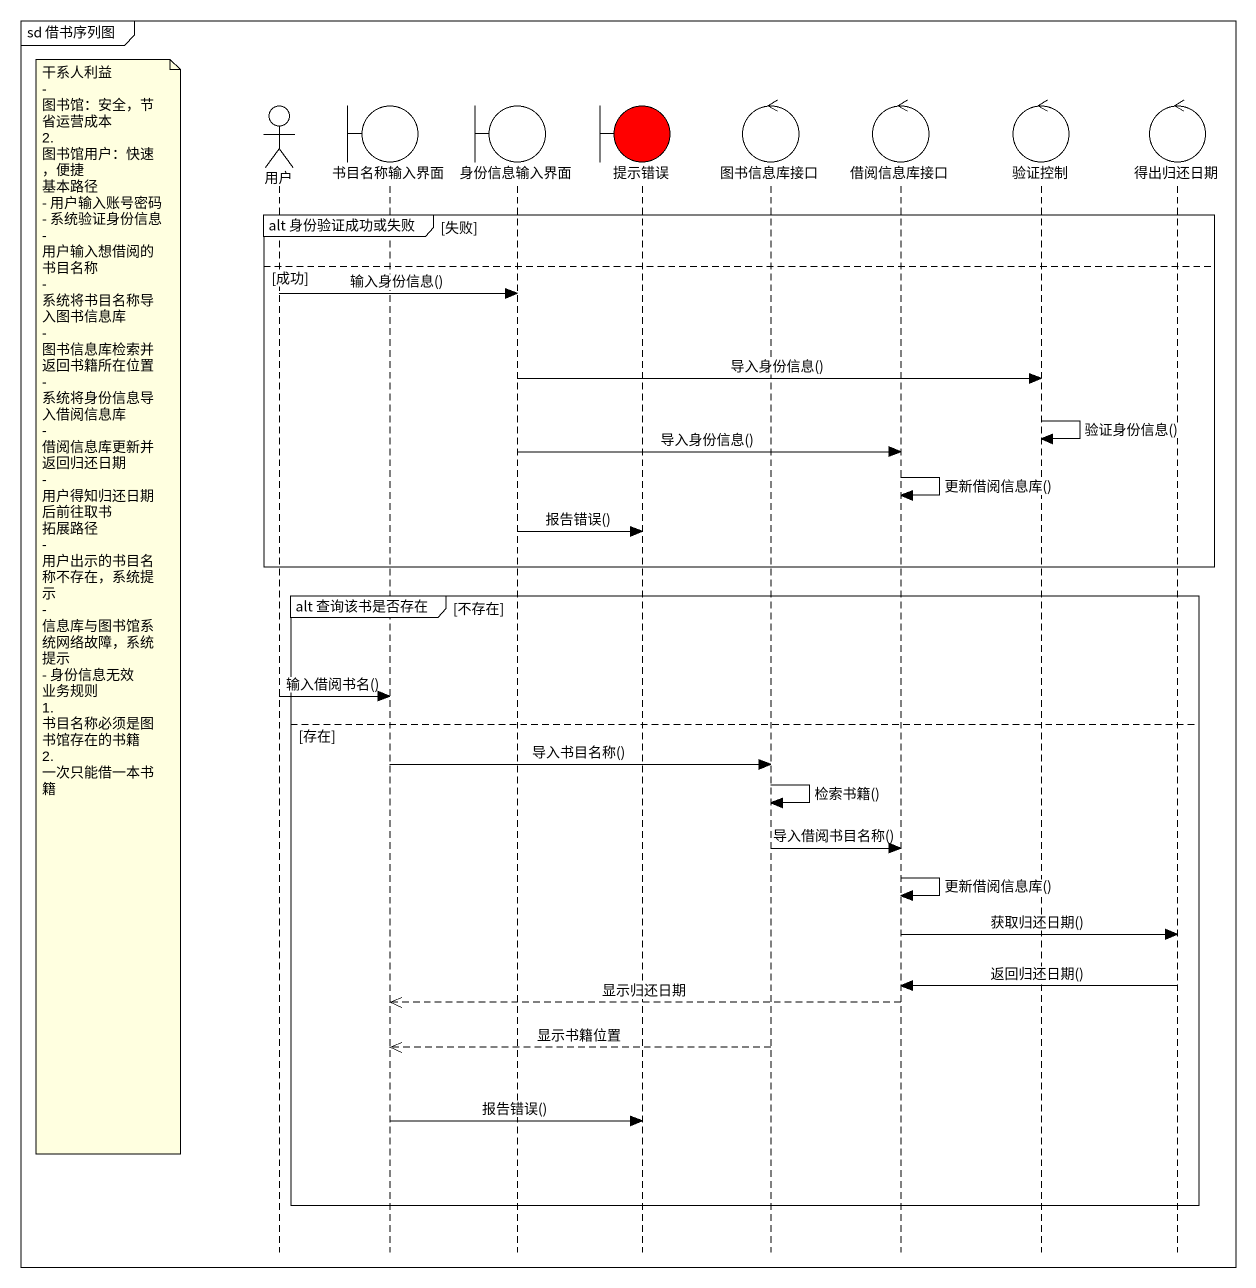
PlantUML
@startuml
mainframe sd 借书序列图
hide footbox
actor 用户
boundary 书目名称输入界面
boundary 身份信息输入界面
boundary 提示错误 #FF0000
control 图书信息库接口 #FFFFFF
control 借阅信息库接口 #FFFFFF
control 验证控制 #FFFFFF
control 得出归还日期 #FFFFFF

group alt 身份验证成功或失败 [失败]
else 成功
  用户 -> 身份信息输入界面 : 输入身份信息()
  身份信息输入界面 -> 验证控制 : 导入身份信息()
  验证控制 -> 验证控制 : 验证身份信息()
  身份信息输入界面 -> 借阅信息库接口 : 导入身份信息()
  借阅信息库接口 -> 借阅信息库接口 : 更新借阅信息库()
  身份信息输入界面 -> 提示错误 : 报告错误()
end
group alt 查询该书是否存在 [不存在]
  note left of 用户
    干系人利益
    - 图书馆：安全，节省运营成本
    2. 图书馆用户：快速，便捷
    基本路径
    - 用户输入账号密码
    - 系统验证身份信息
    - 用户输入想借阅的书目名称
    - 系统将书目名称导入图书信息库
    - 图书信息库检索并返回书籍所在位置
    - 系统将身份信息导入借阅信息库
    - 借阅信息库更新并返回归还日期
    - 用户得知归还日期后前往取书
    拓展路径
    - 用户出示的书目名称不存在，系统提示
    - 信息库与图书馆系统网络故障，系统提示
    - 身份信息无效
    业务规则
    1. 书目名称必须是图书馆存在的书籍
    2. 一次只能借一本书籍
  end note
  用户 -> 书目名称输入界面 : 输入借阅书名()
else 存在
  书目名称输入界面 -> 图书信息库接口 : 导入书目名称()
  图书信息库接口 -> 图书信息库接口 : 检索书籍()
  图书信息库接口 -> 借阅信息库接口 : 导入借阅书目名称()
  借阅信息库接口 -> 借阅信息库接口 : 更新借阅信息库()
  借阅信息库接口 -> 得出归还日期 : 获取归还日期()
  得出归还日期 -> 借阅信息库接口 : 返回归还日期()
  借阅信息库接口 -->> 书目名称输入界面 : 显示归还日期
  图书信息库接口 -->> 书目名称输入界面 : 显示书籍位置
  书目名称输入界面 -> 提示错误 : 报告错误()
end
@enduml
